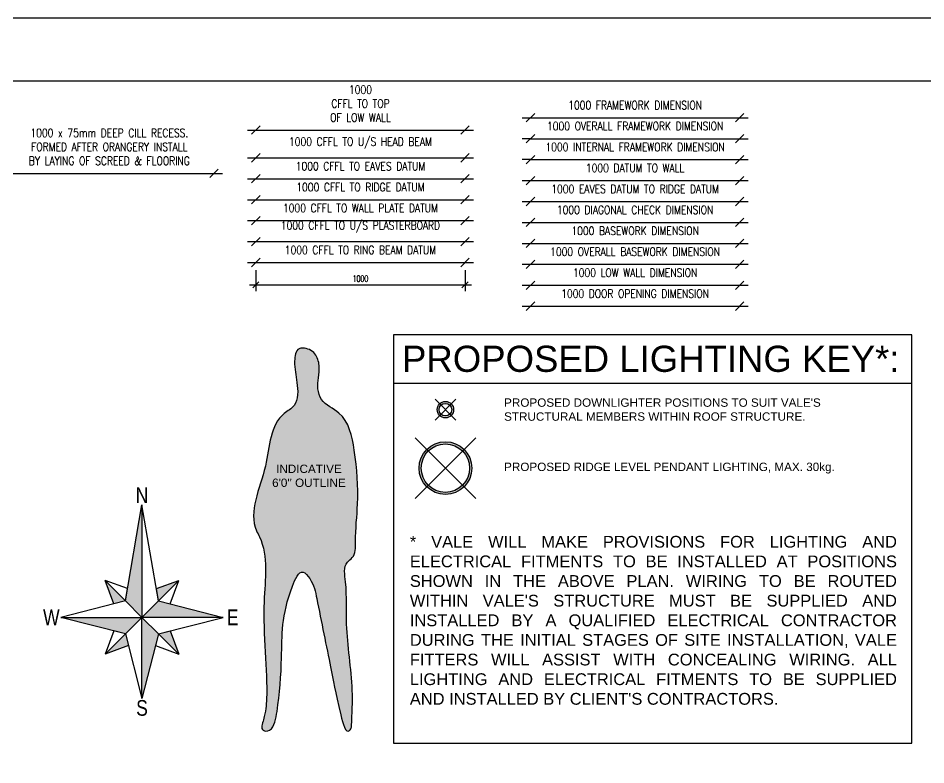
# Model space of a CAD drawing. Header units: millimetres. Extents: x 0 to 23312, y -3206 to 11448.
# Drawn here: x 4379 to 8716, y 7882 to 11448 of the extents above; entities that cross this region are included whole.
import ezdxf

# ---------------------------------------------------------------- set-up
doc = ezdxf.new("R2010")
doc.units = ezdxf.units.MM
doc.header["$LTSCALE"] = 10
doc.header["$PDMODE"] = 35
for name, color, linetype in [('02 - Notes & Text', 251, 'Continuous'), ('40 - Detail Outline', 142, 'Continuous'), ('41 - Detail', 7, 'Continuous'), ('42 - Detail Hatch', 251, 'Continuous'), ('44 - Detail Text', 7, 'Continuous'), ('50 - Glass', 254, 'Continuous')]:
    doc.layers.add(name, color=color, linetype=linetype)
doc.styles.add('1-15', font='romans.shx', dxfattribs={"width": 0.6, "height": 30})
doc.styles.add('1-20', font='romans.shx', dxfattribs={"width": 0.8, "height": 40})
doc.styles.add('Title1', font='ARIALN.TTF', dxfattribs={"height": 3})
doc.dimstyles.new('1-15', dxfattribs={"dimtxt": 30, "dimasz": 30, "dimexe": 30, "dimexo": 30, "dimgap": 15, "dimtad": 1, "dimdec": 0, "dimzin": 0, "dimdsep": 46, "dimtxsty": '1-15', "dimblk": 'OBLIQUE', "dimcen": 30, "dimdle": 30, "dimclrd": 251, "dimclre": 251, "dimclrt": 251, "dimadec": 0, "dimazin": 0, "dimtfac": 1, "dimtdec": 0, "dimtix": 1, "dimtmove": 1, "dimatfit": 3, "dimfxl": 1, "dimtolj": 1, "dimtzin": 0, "dimlwd": 25, "dimarcsym": 0})
doc.dimstyles.new('1-20', dxfattribs={"dimtxt": 40, "dimasz": 40, "dimexe": 40, "dimexo": 40, "dimgap": 40, "dimtad": 1, "dimdec": 0, "dimzin": 0, "dimdsep": 46, "dimtxsty": '1-20', "dimblk": 'OBLIQUE', "dimcen": 40, "dimdle": 40, "dimclrd": 251, "dimclre": 251, "dimclrt": 251, "dimadec": 0, "dimazin": 0, "dimtfac": 1, "dimtdec": 0, "dimtix": 1, "dimtmove": 1, "dimatfit": 3, "dimfxl": 1, "dimtolj": 1, "dimtzin": 0, "dimlwd": 25, "dimarcsym": 0})

# ---------------------------------------------------------------- blocks, each defined once
blk = doc.blocks.new('_Oblique')
at = {"color": 0, "linetype": 'ByBlock', "lineweight": -2}
blk.add_line((-0.5, -0.5), (0.5, 0.5), dxfattribs=at)
blk = doc.blocks.new('*D14')
at = {"layer": '40 - Detail Outline', "color": 251, "lineweight": 25, "ltscale": 2, "transparency": 16777216}
blk.add_line((6787, 10272.2), (7867, 10272.2), dxfattribs=at)
at = {"layer": 'Defpoints', "color": 0, "ltscale": 2, "transparency": 16777216}
for p in [(6827, 10272.2), (7827, 10272.2), (7827, 10272.2)]:
    blk.add_point(p, dxfattribs=at)
at = {"layer": '40 - Detail Outline', "color": 251, "lineweight": 25, "ltscale": 2, "transparency": 16777216, "xscale": 40, "yscale": 40, "zscale": 40, "rotation": 180}
blk.add_blockref('_Oblique', (6827, 10272.2), dxfattribs=at)
at = {"layer": '40 - Detail Outline', "color": 251, "lineweight": 25, "ltscale": 2, "transparency": 16777216, "xscale": 40, "yscale": 40, "zscale": 40}
blk.add_blockref('_Oblique', (7827, 10272.2), dxfattribs=at)
at = {"layer": '40 - Detail Outline', "color": 251, "ltscale": 2, "transparency": 16777216, "insert": (7327, 10332.2), "char_height": 40, "attachment_point": 5, "style": '1-20'}
blk.add_mtext('\\A1;1000 OVERALL BASEWORK DIMENSION', dxfattribs=at)
blk = doc.blocks.new('*D15')
at = {"layer": '40 - Detail Outline', "color": 251, "lineweight": 25, "ltscale": 2, "transparency": 16777216}
blk.add_line((6787, 10372.2), (7867, 10372.2), dxfattribs=at)
at = {"layer": 'Defpoints', "color": 0, "ltscale": 2, "transparency": 16777216}
for p in [(6827, 10372.2), (7827, 10372.2), (7827, 10372.2)]:
    blk.add_point(p, dxfattribs=at)
at = {"layer": '40 - Detail Outline', "color": 251, "lineweight": 25, "ltscale": 2, "transparency": 16777216, "xscale": 40, "yscale": 40, "zscale": 40, "rotation": 180}
blk.add_blockref('_Oblique', (6827, 10372.2), dxfattribs=at)
at = {"layer": '40 - Detail Outline', "color": 251, "lineweight": 25, "ltscale": 2, "transparency": 16777216, "xscale": 40, "yscale": 40, "zscale": 40}
blk.add_blockref('_Oblique', (7827, 10372.2), dxfattribs=at)
at = {"layer": '40 - Detail Outline', "color": 251, "ltscale": 2, "transparency": 16777216, "insert": (7327, 10432.2), "char_height": 40, "attachment_point": 5, "style": '1-20'}
blk.add_mtext('\\A1;1000 BASEWORK DIMENSION', dxfattribs=at)
blk = doc.blocks.new('*D16')
at = {"layer": '40 - Detail Outline', "color": 251, "lineweight": 25, "ltscale": 2, "transparency": 16777216}
blk.add_line((5474.5, 10480.8), (6554.5, 10480.8), dxfattribs=at)
at = {"layer": 'Defpoints', "color": 0, "ltscale": 2, "transparency": 16777216}
for p in [(5514.5, 10480.8), (6514.5, 10480.8), (6514.5, 10480.8)]:
    blk.add_point(p, dxfattribs=at)
at = {"layer": '40 - Detail Outline', "color": 251, "lineweight": 25, "ltscale": 2, "transparency": 16777216, "xscale": 40, "yscale": 40, "zscale": 40, "rotation": 180}
blk.add_blockref('_Oblique', (5514.5, 10480.8), dxfattribs=at)
at = {"layer": '40 - Detail Outline', "color": 251, "lineweight": 25, "ltscale": 2, "transparency": 16777216, "xscale": 40, "yscale": 40, "zscale": 40}
blk.add_blockref('_Oblique', (6514.5, 10480.8), dxfattribs=at)
at = {"layer": '40 - Detail Outline', "color": 251, "ltscale": 2, "transparency": 16777216, "insert": (6014.5, 10540.8), "char_height": 40, "attachment_point": 5, "style": '1-20'}
blk.add_mtext('\\A1;1000 CFFL TO WALL PLATE DATUM', dxfattribs=at)
blk = doc.blocks.new('*D17')
at = {"layer": '40 - Detail Outline', "color": 251, "lineweight": 25, "ltscale": 2, "transparency": 16777216}
blk.add_line((5474.5, 10580.8), (6554.5, 10580.8), dxfattribs=at)
at = {"layer": 'Defpoints', "color": 0, "ltscale": 2, "transparency": 16777216}
for p in [(5514.5, 10580.8), (6514.5, 10580.8), (6514.5, 10580.8)]:
    blk.add_point(p, dxfattribs=at)
at = {"layer": '40 - Detail Outline', "color": 251, "lineweight": 25, "ltscale": 2, "transparency": 16777216, "xscale": 40, "yscale": 40, "zscale": 40, "rotation": 180}
blk.add_blockref('_Oblique', (5514.5, 10580.8), dxfattribs=at)
at = {"layer": '40 - Detail Outline', "color": 251, "lineweight": 25, "ltscale": 2, "transparency": 16777216, "xscale": 40, "yscale": 40, "zscale": 40}
blk.add_blockref('_Oblique', (6514.5, 10580.8), dxfattribs=at)
at = {"layer": '40 - Detail Outline', "color": 251, "ltscale": 2, "transparency": 16777216, "insert": (6014.5, 10640.8), "char_height": 40, "attachment_point": 5, "style": '1-20'}
blk.add_mtext('\\A1;1000 CFFL TO RIDGE DATUM', dxfattribs=at)
blk = doc.blocks.new('*D18')
at = {"layer": '40 - Detail Outline', "color": 251, "lineweight": 25, "ltscale": 2, "transparency": 16777216}
blk.add_line((5474.5, 10680.8), (6554.5, 10680.8), dxfattribs=at)
at = {"layer": 'Defpoints', "color": 0, "ltscale": 2, "transparency": 16777216}
for p in [(5514.5, 10680.8), (6514.5, 10680.8), (6514.5, 10680.8)]:
    blk.add_point(p, dxfattribs=at)
at = {"layer": '40 - Detail Outline', "color": 251, "lineweight": 25, "ltscale": 2, "transparency": 16777216, "xscale": 40, "yscale": 40, "zscale": 40, "rotation": 180}
blk.add_blockref('_Oblique', (5514.5, 10680.8), dxfattribs=at)
at = {"layer": '40 - Detail Outline', "color": 251, "lineweight": 25, "ltscale": 2, "transparency": 16777216, "xscale": 40, "yscale": 40, "zscale": 40}
blk.add_blockref('_Oblique', (6514.5, 10680.8), dxfattribs=at)
at = {"layer": '40 - Detail Outline', "color": 251, "ltscale": 2, "transparency": 16777216, "insert": (6014.5, 10740.8), "char_height": 40, "attachment_point": 5, "style": '1-20'}
blk.add_mtext('\\A1;1000 CFFL TO EAVES DATUM', dxfattribs=at)
blk = doc.blocks.new('*D19')
at = {"layer": '40 - Detail Outline', "color": 251, "lineweight": 25, "ltscale": 2, "transparency": 16777216}
blk.add_line((5474.5, 10780.8), (6554.5, 10780.8), dxfattribs=at)
at = {"layer": 'Defpoints', "color": 0, "ltscale": 2, "transparency": 16777216}
for p in [(5514.5, 10780.8), (6514.5, 10780.8), (6514.5, 10780.8)]:
    blk.add_point(p, dxfattribs=at)
at = {"layer": '40 - Detail Outline', "color": 251, "lineweight": 25, "ltscale": 2, "transparency": 16777216, "xscale": 40, "yscale": 40, "zscale": 40, "rotation": 180}
blk.add_blockref('_Oblique', (5514.5, 10780.8), dxfattribs=at)
at = {"layer": '40 - Detail Outline', "color": 251, "lineweight": 25, "ltscale": 2, "transparency": 16777216, "xscale": 40, "yscale": 40, "zscale": 40}
blk.add_blockref('_Oblique', (6514.5, 10780.8), dxfattribs=at)
at = {"layer": '40 - Detail Outline', "color": 251, "ltscale": 2, "transparency": 16777216, "insert": (6014.5, 10851.3), "char_height": 40, "attachment_point": 5, "style": '1-20'}
blk.add_mtext('\\A1;1000 CFFL TO U/S HEAD BEAM', dxfattribs=at)
blk = doc.blocks.new('*D20')
at = {"layer": '40 - Detail Outline', "color": 251, "lineweight": 25, "ltscale": 2, "transparency": 16777216}
blk.add_line((5474.5, 10913.2), (6554.5, 10913.2), dxfattribs=at)
at = {"layer": 'Defpoints', "color": 0, "ltscale": 2, "transparency": 16777216}
for p in [(5514.5, 10913.2), (6514.5, 10913.2), (6514.5, 10913.2)]:
    blk.add_point(p, dxfattribs=at)
at = {"layer": '40 - Detail Outline', "color": 251, "lineweight": 25, "ltscale": 2, "transparency": 16777216, "xscale": 40, "yscale": 40, "zscale": 40, "rotation": 180}
blk.add_blockref('_Oblique', (5514.5, 10913.2), dxfattribs=at)
at = {"layer": '40 - Detail Outline', "color": 251, "lineweight": 25, "ltscale": 2, "transparency": 16777216, "xscale": 40, "yscale": 40, "zscale": 40}
blk.add_blockref('_Oblique', (6514.5, 10913.2), dxfattribs=at)
at = {"layer": '40 - Detail Outline', "color": 251, "ltscale": 2, "transparency": 16777216, "insert": (6014.5, 11039.9), "char_height": 40, "attachment_point": 5, "style": '1-20'}
blk.add_mtext('\\A1;1000 \\PCFFL TO TOP\\POF LOW WALL', dxfattribs=at)
blk = doc.blocks.new('*D21')
at = {"layer": '40 - Detail Outline', "color": 251, "lineweight": 25, "ltscale": 2, "transparency": 16777216}
blk.add_line((6787, 10672.2), (7867, 10672.2), dxfattribs=at)
at = {"layer": 'Defpoints', "color": 0, "ltscale": 2, "transparency": 16777216}
for p in [(6827, 10672.2), (7827, 10672.2), (7827, 10672.2)]:
    blk.add_point(p, dxfattribs=at)
at = {"layer": '40 - Detail Outline', "color": 251, "lineweight": 25, "ltscale": 2, "transparency": 16777216, "xscale": 40, "yscale": 40, "zscale": 40, "rotation": 180}
blk.add_blockref('_Oblique', (6827, 10672.2), dxfattribs=at)
at = {"layer": '40 - Detail Outline', "color": 251, "lineweight": 25, "ltscale": 2, "transparency": 16777216, "xscale": 40, "yscale": 40, "zscale": 40}
blk.add_blockref('_Oblique', (7827, 10672.2), dxfattribs=at)
at = {"layer": '40 - Detail Outline', "color": 251, "ltscale": 2, "transparency": 16777216, "insert": (7327, 10732.2), "char_height": 40, "attachment_point": 5, "style": '1-20'}
blk.add_mtext('\\A1;1000 DATUM TO WALL', dxfattribs=at)
blk = doc.blocks.new('*D22')
at = {"layer": '40 - Detail Outline', "color": 251, "lineweight": 25, "ltscale": 2, "transparency": 16777216}
for p, q in [((6827, 10772.2), (6787, 10772.2)), ((6827, 10772.2), (7827, 10772.2)), ((7827, 10772.2), (7867, 10772.2))]:
    blk.add_line(p, q, dxfattribs=at)
at = {"layer": 'Defpoints', "color": 0, "ltscale": 2, "transparency": 16777216}
for p in [(6827, 10772.2), (7827, 10772.2), (7827, 10772.2)]:
    blk.add_point(p, dxfattribs=at)
at = {"layer": '40 - Detail Outline', "color": 251, "lineweight": 25, "ltscale": 2, "transparency": 16777216, "xscale": 40, "yscale": 40, "zscale": 40}
blk.add_blockref('_Oblique', (6827, 10772.2), dxfattribs=at)
at = {"layer": '40 - Detail Outline', "color": 251, "lineweight": 25, "ltscale": 2, "transparency": 16777216, "xscale": 40, "yscale": 40, "zscale": 40, "rotation": 180}
blk.add_blockref('_Oblique', (7827, 10772.2), dxfattribs=at)
at = {"layer": '40 - Detail Outline', "color": 251, "ltscale": 2, "transparency": 16777216, "insert": (7327, 10832.2), "char_height": 40, "attachment_point": 5, "style": '1-20'}
blk.add_mtext('\\A1;1000 INTERNAL FRAMEWORK DIMENSION', dxfattribs=at)
blk = doc.blocks.new('*D23')
at = {"layer": '40 - Detail Outline', "color": 251, "lineweight": 25, "ltscale": 2, "transparency": 16777216}
for p, q in [((6827, 10872.2), (6787, 10872.2)), ((6827, 10872.2), (7827, 10872.2)), ((7827, 10872.2), (7867, 10872.2))]:
    blk.add_line(p, q, dxfattribs=at)
at = {"layer": 'Defpoints', "color": 0, "ltscale": 2, "transparency": 16777216}
for p in [(6827, 10872.2), (7827, 10872.2), (7827, 10872.2)]:
    blk.add_point(p, dxfattribs=at)
at = {"layer": '40 - Detail Outline', "color": 251, "lineweight": 25, "ltscale": 2, "transparency": 16777216, "xscale": 40, "yscale": 40, "zscale": 40}
blk.add_blockref('_Oblique', (6827, 10872.2), dxfattribs=at)
at = {"layer": '40 - Detail Outline', "color": 251, "lineweight": 25, "ltscale": 2, "transparency": 16777216, "xscale": 40, "yscale": 40, "zscale": 40, "rotation": 180}
blk.add_blockref('_Oblique', (7827, 10872.2), dxfattribs=at)
at = {"layer": '40 - Detail Outline', "color": 251, "ltscale": 2, "transparency": 16777216, "insert": (7327, 10932.2), "char_height": 40, "attachment_point": 5, "style": '1-20'}
blk.add_mtext('\\A1;1000 OVERALL FRAMEWORK DIMENSION', dxfattribs=at)
blk = doc.blocks.new('*D24')
at = {"layer": '40 - Detail Outline', "color": 251, "lineweight": 25, "ltscale": 2, "transparency": 16777216}
blk.add_line((6787, 10972.2), (7867, 10972.2), dxfattribs=at)
at = {"layer": 'Defpoints', "color": 0, "ltscale": 2, "transparency": 16777216}
for p in [(6827, 10972.2), (7827, 10972.2), (7827, 10972.2)]:
    blk.add_point(p, dxfattribs=at)
at = {"layer": '40 - Detail Outline', "color": 251, "lineweight": 25, "ltscale": 2, "transparency": 16777216, "xscale": 40, "yscale": 40, "zscale": 40, "rotation": 180}
blk.add_blockref('_Oblique', (6827, 10972.2), dxfattribs=at)
at = {"layer": '40 - Detail Outline', "color": 251, "lineweight": 25, "ltscale": 2, "transparency": 16777216, "xscale": 40, "yscale": 40, "zscale": 40}
blk.add_blockref('_Oblique', (7827, 10972.2), dxfattribs=at)
at = {"layer": '40 - Detail Outline', "color": 251, "ltscale": 2, "transparency": 16777216, "insert": (7327, 11032.2), "char_height": 40, "attachment_point": 5, "style": '1-20'}
blk.add_mtext('\\A1;1000 FRAMEWORK DIMENSION', dxfattribs=at)
blk = doc.blocks.new('*D25')
at = {"layer": '40 - Detail Outline', "color": 251, "lineweight": 25, "ltscale": 2, "transparency": 16777216}
blk.add_line((6787, 10472.2), (7867, 10472.2), dxfattribs=at)
at = {"layer": 'Defpoints', "color": 0, "ltscale": 2, "transparency": 16777216}
for p in [(6827, 10472.2), (7827, 10472.2), (7827, 10472.2)]:
    blk.add_point(p, dxfattribs=at)
at = {"layer": '40 - Detail Outline', "color": 251, "lineweight": 25, "ltscale": 2, "transparency": 16777216, "xscale": 40, "yscale": 40, "zscale": 40, "rotation": 180}
blk.add_blockref('_Oblique', (6827, 10472.2), dxfattribs=at)
at = {"layer": '40 - Detail Outline', "color": 251, "lineweight": 25, "ltscale": 2, "transparency": 16777216, "xscale": 40, "yscale": 40, "zscale": 40}
blk.add_blockref('_Oblique', (7827, 10472.2), dxfattribs=at)
at = {"layer": '40 - Detail Outline', "color": 251, "ltscale": 2, "transparency": 16777216, "insert": (7327, 10532.2), "char_height": 40, "attachment_point": 5, "style": '1-20'}
blk.add_mtext('\\A1;1000 DIAGONAL CHECK DIMENSION', dxfattribs=at)
blk = doc.blocks.new('*D26')
at = {"layer": '40 - Detail Outline', "color": 251, "lineweight": 25, "ltscale": 2, "transparency": 16777216}
blk.add_line((6787, 10572.2), (7867, 10572.2), dxfattribs=at)
at = {"layer": 'Defpoints', "color": 0, "ltscale": 2, "transparency": 16777216}
for p in [(6827, 10572.2), (7827, 10572.2), (7827, 10572.2)]:
    blk.add_point(p, dxfattribs=at)
at = {"layer": '40 - Detail Outline', "color": 251, "lineweight": 25, "ltscale": 2, "transparency": 16777216, "xscale": 40, "yscale": 40, "zscale": 40, "rotation": 180}
blk.add_blockref('_Oblique', (6827, 10572.2), dxfattribs=at)
at = {"layer": '40 - Detail Outline', "color": 251, "lineweight": 25, "ltscale": 2, "transparency": 16777216, "xscale": 40, "yscale": 40, "zscale": 40}
blk.add_blockref('_Oblique', (7827, 10572.2), dxfattribs=at)
at = {"layer": '40 - Detail Outline', "color": 251, "ltscale": 2, "transparency": 16777216, "insert": (7327, 10632.2), "char_height": 40, "attachment_point": 5, "style": '1-20'}
blk.add_mtext('\\A1;1000 EAVES DATUM TO RIDGE DATUM', dxfattribs=at)
blk = doc.blocks.new('*D27')
at = {"layer": '40 - Detail Outline', "color": 251, "lineweight": 25, "ltscale": 2, "transparency": 16777216}
blk.add_line((6787, 10172.2), (7867, 10172.2), dxfattribs=at)
at = {"layer": 'Defpoints', "color": 0, "ltscale": 2, "transparency": 16777216}
for p in [(6827, 10172.2), (7827, 10172.2), (7827, 10172.2)]:
    blk.add_point(p, dxfattribs=at)
at = {"layer": '40 - Detail Outline', "color": 251, "lineweight": 25, "ltscale": 2, "transparency": 16777216, "xscale": 40, "yscale": 40, "zscale": 40, "rotation": 180}
blk.add_blockref('_Oblique', (6827, 10172.2), dxfattribs=at)
at = {"layer": '40 - Detail Outline', "color": 251, "lineweight": 25, "ltscale": 2, "transparency": 16777216, "xscale": 40, "yscale": 40, "zscale": 40}
blk.add_blockref('_Oblique', (7827, 10172.2), dxfattribs=at)
at = {"layer": '40 - Detail Outline', "color": 251, "ltscale": 2, "transparency": 16777216, "insert": (7327, 10232.2), "char_height": 40, "attachment_point": 5, "style": '1-20'}
blk.add_mtext('\\A1;1000 LOW WALL DIMENSION', dxfattribs=at)
blk = doc.blocks.new('*D28')
at = {"layer": '40 - Detail Outline', "color": 251, "lineweight": 25, "ltscale": 2, "transparency": 16777216}
blk.add_line((6787, 10072.2), (7867, 10072.2), dxfattribs=at)
at = {"layer": 'Defpoints', "color": 0, "ltscale": 2, "transparency": 16777216}
for p in [(6827, 10072.2), (7827, 10072.2), (7827, 10072.2)]:
    blk.add_point(p, dxfattribs=at)
at = {"layer": '40 - Detail Outline', "color": 251, "lineweight": 25, "ltscale": 2, "transparency": 16777216, "xscale": 40, "yscale": 40, "zscale": 40, "rotation": 180}
blk.add_blockref('_Oblique', (6827, 10072.2), dxfattribs=at)
at = {"layer": '40 - Detail Outline', "color": 251, "lineweight": 25, "ltscale": 2, "transparency": 16777216, "xscale": 40, "yscale": 40, "zscale": 40}
blk.add_blockref('_Oblique', (7827, 10072.2), dxfattribs=at)
at = {"layer": '40 - Detail Outline', "color": 251, "ltscale": 2, "transparency": 16777216, "insert": (7327, 10132.2), "char_height": 40, "attachment_point": 5, "style": '1-20'}
blk.add_mtext('\\A1;1000 DOOR OPENING DIMENSION', dxfattribs=at)
blk = doc.blocks.new('*D38')
at = {"layer": '40 - Detail Outline', "color": 251, "lineweight": -2, "ltscale": 10, "transparency": 16777216}
for p, q in [((5514.5, 10244.1), (5514.5, 10144.1)), ((6514.5, 10244.1), (6514.5, 10144.1))]:
    blk.add_line(p, q, dxfattribs=at)
at = {"layer": '40 - Detail Outline', "color": 251, "lineweight": 25, "ltscale": 10, "transparency": 16777216}
blk.add_line((5484.5, 10174.1), (6544.5, 10174.1), dxfattribs=at)
at = {"layer": 'Defpoints', "color": 0, "ltscale": 10, "transparency": 16777216}
for p in [(5514.5, 10274.1), (6514.5, 10274.1), (6514.5, 10174.1)]:
    blk.add_point(p, dxfattribs=at)
at = {"layer": '40 - Detail Outline', "color": 251, "lineweight": 25, "ltscale": 10, "transparency": 16777216, "xscale": 30, "yscale": 30, "zscale": 30, "rotation": 180}
blk.add_blockref('_Oblique', (5514.5, 10174.1), dxfattribs=at)
at = {"layer": '40 - Detail Outline', "color": 251, "lineweight": 25, "ltscale": 10, "transparency": 16777216, "xscale": 30, "yscale": 30, "zscale": 30}
blk.add_blockref('_Oblique', (6514.5, 10174.1), dxfattribs=at)
at = {"layer": '40 - Detail Outline', "color": 251, "ltscale": 10, "transparency": 16777216, "insert": (6014.5, 10204.1), "char_height": 30, "attachment_point": 5, "style": '1-15'}
blk.add_mtext('\\A1;1000', dxfattribs=at)
blk = doc.blocks.new('*D220')
at = {"layer": '44 - Detail Text', "color": 251, "lineweight": 25, "ltscale": 10, "transparency": 16777216}
blk.add_line((4274.5, 10706.5), (5354.5, 10706.5), dxfattribs=at)
at = {"layer": 'Defpoints', "color": 0, "ltscale": 10, "transparency": 16777216}
for p in [(4314.5, 10706.5), (5314.5, 10706.5), (5314.5, 10706.5)]:
    blk.add_point(p, dxfattribs=at)
at = {"layer": '44 - Detail Text', "color": 251, "lineweight": 25, "ltscale": 10, "transparency": 16777216, "xscale": 40, "yscale": 40, "zscale": 40, "rotation": 180}
blk.add_blockref('_Oblique', (4314.5, 10706.5), dxfattribs=at)
at = {"layer": '44 - Detail Text', "color": 251, "lineweight": 25, "ltscale": 10, "transparency": 16777216, "xscale": 40, "yscale": 40, "zscale": 40}
blk.add_blockref('_Oblique', (5314.5, 10706.5), dxfattribs=at)
at = {"layer": '44 - Detail Text', "color": 251, "ltscale": 10, "transparency": 16777216, "insert": (4814.5, 10833.1), "char_height": 40, "attachment_point": 5, "style": '1-20'}
blk.add_mtext('\\A1;1000 x 75mm DEEP CILL RECESS.\\PFORMED AFTER ORANGERY INSTALL\\PBY LAYING OF SCREED & FLOORING', dxfattribs=at)
blk = doc.blocks.new('*D221')
at = {"layer": '40 - Detail Outline', "color": 251, "lineweight": 25, "ltscale": 2, "transparency": 16777216}
blk.add_line((5474.5, 10380.8), (6554.5, 10380.8), dxfattribs=at)
at = {"layer": 'Defpoints', "color": 0, "ltscale": 2, "transparency": 16777216}
for p in [(5514.5, 10380.8), (6514.5, 10380.8), (6514.5, 10380.8)]:
    blk.add_point(p, dxfattribs=at)
at = {"layer": '40 - Detail Outline', "color": 251, "lineweight": 25, "ltscale": 2, "transparency": 16777216, "xscale": 40, "yscale": 40, "zscale": 40, "rotation": 180}
blk.add_blockref('_Oblique', (5514.5, 10380.8), dxfattribs=at)
at = {"layer": '40 - Detail Outline', "color": 251, "lineweight": 25, "ltscale": 2, "transparency": 16777216, "xscale": 40, "yscale": 40, "zscale": 40}
blk.add_blockref('_Oblique', (6514.5, 10380.8), dxfattribs=at)
at = {"layer": '40 - Detail Outline', "color": 251, "ltscale": 2, "transparency": 16777216, "insert": (6014.5, 10451.3), "char_height": 40, "attachment_point": 5, "style": '1-20'}
blk.add_mtext('\\A1;1000 CFFL TO U/S PLASTERBOARD', dxfattribs=at)
blk = doc.blocks.new('*D222')
at = {"layer": '40 - Detail Outline', "color": 251, "lineweight": 25, "ltscale": 2, "transparency": 16777216}
blk.add_line((5474.5, 10280.8), (6554.5, 10280.8), dxfattribs=at)
at = {"layer": 'Defpoints', "color": 0, "ltscale": 2, "transparency": 16777216}
for p in [(5514.5, 10280.8), (6514.5, 10280.8), (6514.5, 10280.8)]:
    blk.add_point(p, dxfattribs=at)
at = {"layer": '40 - Detail Outline', "color": 251, "lineweight": 25, "ltscale": 2, "transparency": 16777216, "xscale": 40, "yscale": 40, "zscale": 40, "rotation": 180}
blk.add_blockref('_Oblique', (5514.5, 10280.8), dxfattribs=at)
at = {"layer": '40 - Detail Outline', "color": 251, "lineweight": 25, "ltscale": 2, "transparency": 16777216, "xscale": 40, "yscale": 40, "zscale": 40}
blk.add_blockref('_Oblique', (6514.5, 10280.8), dxfattribs=at)
at = {"layer": '40 - Detail Outline', "color": 251, "ltscale": 2, "transparency": 16777216, "insert": (6014.5, 10340.8), "char_height": 40, "attachment_point": 5, "style": '1-20'}
blk.add_mtext('\\A1;1000 CFFL TO RING BEAM DATUM', dxfattribs=at)

msp = doc.modelspace()

# ---------------------------------------------------------------- hatches: boundary and pattern name
at = {"linetype": 'Continuous', "lineweight": 0}
h = msp.add_hatch(color=159, dxfattribs=at)
edge = h.paths.add_edge_path()
edge.add_spline(control_points=[(5738.999, 9872.316), (5749.903, 9870.74), (5771.954, 9867.553), (5805.463, 9839.598), (5821.552, 9788.452), (5814.445, 9732.029), (5807.402, 9677.385), (5829.82, 9605.497), (5951.924, 9558.638), (5994.741, 9357.688), (6008.163, 9150.645), (5987.862, 8986.84), (5992.344, 8878.309), (5930.441, 8839.035), (5953.247, 8711.314), (5939.111, 8519.543), (5981.733, 8285.947), (5974.562, 8120.755), (5970.817, 8055.189), (5944.489, 8022.332), (5897.174, 8215.883), (5871.164, 8354.357), (5819.269, 8606.427), (5790.708, 8753.099), (5728.096, 8826.255), (5634.35, 8614.831), (5643.456, 8434.265), (5627.885, 8201.35), (5607.284, 8088.197), (5590.435, 8043.156), (5532.959, 8040.957), (5560.922, 8122.315), (5575.737, 8302.04), (5532.569, 8608.015), (5577.445, 8887.663), (5471.912, 9082.583), (5582.879, 9286.335), (5581.224, 9526.478), (5720.421, 9601.781), (5713.317, 9711.602), (5695.268, 9788.604), (5704.419, 9868.731), (5732.649, 9871.657), (5738.999, 9872.316)], knot_values=[0, 0, 0, 0, 31.46124448, 63.62606879, 120.61194993, 178.05628138, 227.89184616, 280.17932134, 382.36132184, 568.02291879, 816.87657236, 992.26461494, 1066.32298579, 1096.42560936, 1188.20212512, 1384.28051131, 1690.2169597, 1852.95315097, 1868.22259055, 1878.53230662, 1961.91405697, 2187.6918526, 2509.64798587, 2608.11903567, 2650.78627492, 2732.30260973, 3067.0276962, 3315.50249822, 3365.63143353, 3410.63098755, 3439.88889277, 3489.03448479, 3586.41077512, 4035.42953792, 4335.60754824, 4365.8482802, 4668.20698434, 4926.16734385, 4984.58515045, 5091.76619599, 5190.71667298, 5251.32982332, 5268.92093919, 5268.92093919, 5268.92093919, 5268.92093919], degree=3, periodic=0)
at = {"layer": '42 - Detail Hatch'}
h = msp.add_hatch(color=159, dxfattribs=at)
h.paths.add_polyline_path([(6450.497, 9578.143, -0.19891237), (6441.71, 9556.93), (6448.339, 9550.301, 0.19891237), (6459.872, 9578.143, 0.19891237), (6448.339, 9605.986), (6441.71, 9599.356, -0.19891237)])
h.paths.add_polyline_path([(6441.71, 9599.356), (6448.339, 9605.986, 0.41421356), (6392.655, 9605.986), (6399.284, 9599.356, -0.41421356)])
h.paths.add_polyline_path([(6399.284, 9599.356), (6392.655, 9605.986, 0.19891237), (6381.122, 9578.143, 0.19891237), (6392.655, 9550.301), (6399.284, 9556.93, -0.19891237), (6390.497, 9578.143, -0.19891237)])
h.paths.add_polyline_path([(6399.284, 9556.93), (6392.655, 9550.301, 0.41421356), (6448.339, 9550.301), (6441.71, 9556.93, -0.41421356)])
h = msp.add_hatch(color=159, dxfattribs=at)
edge = h.paths.add_edge_path(flags=17)
edge.add_arc((6420.497, 9298.843), 115.773, 0, 360)
edge = h.paths.add_edge_path()
edge.add_arc((6420.497, 9298.843), 125.773, 0, 360)
at = {"layer": '50 - Glass'}
h = msp.add_hatch(color=256, dxfattribs=at)
h.paths.add_polyline_path([(4835.939, 8650.897), (4794.883, 8761.775), (4891.55, 8665.108)])
h.paths.add_polyline_path([(4970.539, 9124.217), (4970.539, 8586.118), (4891.55, 8665.108)])
h.paths.add_polyline_path([(5040.495, 8723.33), (5146.195, 8761.775), (5049.528, 8665.108)])
h.paths.add_polyline_path([(5358.637, 8586.118), (4970.539, 8586.118), (5049.528, 8665.108)])
h.paths.add_polyline_path([(5105.139, 8521.34), (5146.195, 8410.462), (5049.528, 8507.129)])
h.paths.add_polyline_path([(4970.539, 8198.02), (4970.539, 8586.118), (5049.528, 8507.129)])
h.paths.add_polyline_path([(4905.761, 8451.519), (4794.883, 8410.462), (4891.55, 8507.129)])
h.paths.add_polyline_path([(4582.441, 8586.118), (4970.539, 8586.118), (4891.55, 8507.129)])

# ---------------------------------------------------------------- linework, layer by layer
at = {"color": 3}
for points in [[(8648.507, 9935.231), (6173.116, 9935.231), (6173.116, 7985.46), (8648.507, 7985.46)], [(4835.939, 8650.897), (4794.883, 8761.775), (4891.55, 8665.108)], [(4900.583, 8723.33), (4794.883, 8761.775), (4891.55, 8665.108)], [(5040.495, 8723.33), (5146.195, 8761.775), (5049.528, 8665.108)], [(5105.139, 8650.897), (5146.195, 8761.775), (5049.528, 8665.108)], [(4835.939, 8521.34), (4794.883, 8410.462), (4891.55, 8507.129)], [(4905.761, 8451.519), (4794.883, 8410.462), (4891.55, 8507.129)], [(5035.318, 8451.519), (5146.195, 8410.462), (5049.528, 8507.129)], [(5105.139, 8521.34), (5146.195, 8410.462), (5049.528, 8507.129)]]:
    msp.add_lwpolyline(points, close=True, dxfattribs=at)
for points in [[(4970.539, 9124.217), (4970.539, 8586.118), (4891.55, 8665.108), (4970.539, 9124.217)], [(4970.539, 9124.217), (4970.539, 8586.118), (5049.528, 8665.108), (4970.539, 9124.217)], [(4582.441, 8586.118), (4970.539, 8586.118), (4891.55, 8665.108), (4582.441, 8586.118)], [(5358.637, 8586.118), (4970.539, 8586.118), (5049.528, 8665.108), (5358.637, 8586.118)], [(4582.441, 8586.118), (4970.539, 8586.118), (4891.55, 8507.129), (4582.441, 8586.118)], [(4970.539, 8198.02), (4970.539, 8586.118), (4891.55, 8507.129), (4970.539, 8198.02)], [(5358.637, 8586.118), (4970.539, 8586.118), (5049.528, 8507.129), (5358.637, 8586.118)], [(4970.539, 8198.02), (4970.539, 8586.118), (5049.528, 8507.129), (4970.539, 8198.02)]]:
    msp.add_lwpolyline(points, dxfattribs=at)
at = {"color": 9}
msp.add_open_spline([(5738.999, 9872.316), (5749.903, 9870.74), (5771.954, 9867.553), (5805.463, 9839.598), (5821.552, 9788.452), (5814.445, 9732.029), (5807.402, 9677.385), (5829.82, 9605.497), (5951.924, 9558.638), (5994.741, 9357.688), (6008.163, 9150.645), (5987.862, 8986.84), (5992.344, 8878.309), (5930.441, 8839.035), (5953.247, 8711.314), (5939.111, 8519.543), (5981.733, 8285.947), (5974.562, 8120.755), (5970.817, 8055.189), (5944.489, 8022.332), (5897.174, 8215.883), (5871.164, 8354.357), (5819.269, 8606.427), (5790.708, 8753.099), (5728.096, 8826.255), (5634.35, 8614.831), (5643.456, 8434.265), (5627.885, 8201.35), (5607.284, 8088.197), (5590.435, 8043.156), (5532.959, 8040.957), (5560.922, 8122.315), (5575.737, 8302.04), (5532.569, 8608.015), (5577.445, 8887.663), (5471.912, 9082.583), (5582.879, 9286.335), (5581.224, 9526.478), (5720.421, 9601.781), (5713.317, 9711.602), (5695.268, 9788.604), (5704.419, 9868.731), (5732.649, 9871.657), (5738.999, 9872.316)], degree=3, knots=[0, 0, 0, 0, 31.46124448, 63.62606879, 120.61194993, 178.05628138, 227.89184616, 280.17932134, 382.36132184, 568.02291879, 816.87657236, 992.26461494, 1066.32298579, 1096.42560936, 1188.20212512, 1384.28051131, 1690.2169597, 1852.95315097, 1868.22259055, 1878.53230662, 1961.91405697, 2187.6918526, 2509.64798587, 2608.11903567, 2650.78627492, 2732.30260973, 3067.0276962, 3315.50249822, 3365.63143353, 3410.63098755, 3439.88889277, 3489.03448479, 3586.41077512, 4035.42953792, 4335.60754824, 4365.8482802, 4668.20698434, 4926.16734385, 4984.58515045, 5091.76619599, 5190.71667298, 5251.32982332, 5268.92093919, 5268.92093919, 5268.92093919, 5268.92093919], dxfattribs=at)
at = {"layer": '40 - Detail Outline', "color": 3}
msp.add_lwpolyline([(13142.58, 11447.776), (0, 11447.776), (0, 11147.776), (13142.58, 11147.776)], close=True, dxfattribs=at)
at = {"layer": '40 - Detail Outline', "color": 3, "ltscale": 10}
msp.add_lwpolyline([(0, 11147.776), (13142.58, 11147.776), (13142.58, -3206.341), (0, -3206.341)], close=True, dxfattribs=at)
msp.add_lwpolyline([(6173.116, 9704.568), (8648.507, 9704.568)], dxfattribs=at)
at = {"layer": '41 - Detail', "color": 3}
for p, q in [((6370.778, 9528.425), (6470.215, 9627.862)), ((6370.778, 9627.862), (6470.215, 9528.425)), ((6565.704, 9153.636), (6275.29, 9444.05)), ((6275.29, 9153.636), (6565.704, 9444.05))]:
    msp.add_line(p, q, dxfattribs=at)
for centre, radius in [((6420.497, 9578.143), 39.375), ((6420.497, 9298.843), 125.773)]:
    msp.add_circle(centre, radius, dxfattribs=at)
at = {"layer": '41 - Detail', "color": 252}
for centre, radius in [((6420.497, 9578.143), 30), ((6420.497, 9298.843), 115.773)]:
    msp.add_circle(centre, radius, dxfattribs=at)

# ---------------------------------------------------------------- texts
at = {"layer": '02 - Notes & Text', "color": 3, "char_height": 40, "style": '1-20'}
for s, insert, attachment_point in [("\\A1;{\\fArial|b0|i0|c0|p34;\\W1;PROPOSED DOWNLIGHTER POSITIONS TO SUIT VALE'S\\PSTRUCTURAL MEMBERS WITHIN ROOF STRUCTURE. }", (6700.867, 9578.143), 4), ('\\A1;{\\fArial|b0|i0|c0|p34;\\W1;PROPOSED RIDGE LEVEL PENDANT LIGHTING, MAX. 30kg.}', (6700.867, 9298.843), 4), ("{\\fArial|b0|i0|c0|p34;\\W1;INDICATIVE\\P6'0'' OUTLINE}", (5768.303, 9261.892), 5)]:
    msp.add_mtext(s, dxfattribs=dict(at, insert=insert, attachment_point=attachment_point))
at = {"layer": '40 - Detail Outline', "color": 7}
for s, insert, char_height, width, attachment_point, style in [('{\\fArial|b0|i0|c0|p34;\\C3;PROPOSED LIGHTING KEY*:}', (6213.224, 9756.692), 125, 2414.07732, 7, 'Title1'), ("\\pxqj;{\\fArial|b0|i0|c0|p34;\\W1;\\C3;* VALE WILL MAKE PROVISIONS FOR LIGHTING AND ELECTRICAL FITMENTS TO BE INSTALLED AT POSITIONS SHOWN IN THE ABOVE PLAN. WIRING TO BE ROUTED WITHIN VALE'S STRUCTURE MUST BE SUPPLIED AND INSTALLED BY A QUALIFIED ELECTRICAL CONTRACTOR DURING THE INITIAL STAGES OF SITE INSTALLATION, VALE FITTERS WILL ASSIST WITH CONCEALING WIRING. ALL LIGHTING AND ELECTRICAL FITMENTS TO BE SUPPLIED AND INSTALLED BY CLIENT'S CONTRACTORS.}", (7410.811, 8571.594), 56.25, 2320.63547, 5, '1-20')]:
    msp.add_mtext(s, dxfattribs=dict(at, insert=insert, char_height=char_height, width=width, attachment_point=attachment_point, style=style))
at = {"layer": '41 - Detail', "color": 3, "char_height": 75, "attachment_point": 5, "style": '1-20'}
for s, insert in [('\\A1;{\\fArial|b0|i0|c0|p34;N}', (4970.539, 9169.217)), ('\\A1;{\\fArial|b0|i0|c0|p34;W}', (4537.441, 8586.118)), ('\\A1;{\\fArial|b0|i0|c0|p34;E}', (5403.637, 8586.118)), ('\\A1;{\\fArial|b0|i0|c0|p34;S}', (4970.539, 8153.02))]:
    msp.add_mtext(s, dxfattribs=dict(at, insert=insert))

# ---------------------------------------------------------------- dimensions: what is measured, and where the dimension line sits
at = {"layer": '40 - Detail Outline', "color": 252, "ltscale": 2}
for base, p1, p2, override, picture, middle in [((6514.529, 10913.188), (5514.529, 10913.188), (6514.529, 10913.188), {"dimpost": ' \\PCFFL TO TOP\\POF LOW WALL'}, '*D20', (6014.529, 11039.855)), ((7826.991, 10972.189), (6826.991, 10972.189), (7826.991, 10972.189), {"dimpost": ' FRAMEWORK DIMENSION'}, '*D24', (7326.991, 11032.189)), ((6514.529, 10780.849), (5514.529, 10780.849), (6514.529, 10780.849), {"dimpost": ' CFFL TO U/S HEAD BEAM'}, '*D19', (6014.529, 10851.325)), ((7826.991, 10872.189), (6826.991, 10872.189), (7826.991, 10872.189), {"dimpost": ' OVERALL FRAMEWORK DIMENSION'}, '*D23', (7326.991, 10932.189)), ((7826.991, 10772.189), (6826.991, 10772.189), (7826.991, 10772.189), {"dimpost": ' INTERNAL FRAMEWORK DIMENSION'}, '*D22', (7326.991, 10832.189)), ((6514.529, 10680.849), (5514.529, 10680.849), (6514.529, 10680.849), {"dimpost": ' CFFL TO EAVES DATUM'}, '*D18', (6014.529, 10740.849)), ((7826.991, 10672.189), (6826.991, 10672.189), (7826.991, 10672.189), {"dimpost": ' DATUM TO WALL'}, '*D21', (7326.991, 10732.189)), ((6514.529, 10580.849), (5514.529, 10580.849), (6514.529, 10580.849), {"dimpost": ' CFFL TO RIDGE DATUM'}, '*D17', (6014.529, 10640.849)), ((7826.991, 10572.189), (6826.991, 10572.189), (7826.991, 10572.189), {"dimpost": ' EAVES DATUM TO RIDGE DATUM'}, '*D26', (7326.991, 10632.189)), ((6514.529, 10480.849), (5514.529, 10480.849), (6514.529, 10480.849), {"dimpost": ' CFFL TO WALL PLATE DATUM'}, '*D16', (6014.529, 10540.849)), ((7826.991, 10472.189), (6826.991, 10472.189), (7826.991, 10472.189), {"dimpost": ' DIAGONAL CHECK DIMENSION'}, '*D25', (7326.991, 10532.189)), ((6514.529, 10280.849), (5514.529, 10280.849), (6514.529, 10280.849), {"dimpost": ' CFFL TO RING BEAM DATUM'}, '*D222', (6014.529, 10340.849)), ((7826.991, 10372.189), (6826.991, 10372.189), (7826.991, 10372.189), {"dimpost": ' BASEWORK DIMENSION'}, '*D15', (7326.991, 10432.189)), ((7826.991, 10272.189), (6826.991, 10272.189), (7826.991, 10272.189), {"dimpost": ' OVERALL BASEWORK DIMENSION'}, '*D14', (7326.991, 10332.189)), ((7826.991, 10172.189), (6826.991, 10172.189), (7826.991, 10172.189), {"dimpost": ' LOW WALL DIMENSION'}, '*D27', (7326.991, 10232.189)), ((7826.991, 10072.189), (6826.991, 10072.189), (7826.991, 10072.189), {"dimpost": ' DOOR OPENING DIMENSION'}, '*D28', (7326.991, 10132.189))]:
    dim = msp.add_linear_dim(base=base, p1=p1, p2=p2, dimstyle='1-20', override=override, dxfattribs=at)
    dim.commit()
    dim.dimension.update_dxf_attribs({"geometry": picture, "text_midpoint": middle})
dim = msp.add_linear_dim(base=(6514.529, 10380.849), p1=(5514.529, 10380.849), p2=(6514.529, 10380.849), dimstyle='1-20', override={"dimpost": ' CFFL TO U/S PLASTERBOARD'}, dxfattribs=at)
dim.commit()
dim.dimension.update_dxf_attribs({"geometry": '*D221', "text_midpoint": (6014.529, 10380.849), "dimtype": 160})
at = {"layer": '40 - Detail Outline', "color": 1, "ltscale": 10}
dim = msp.add_linear_dim(base=(6514.529, 10174.12), p1=(5514.529, 10274.12), p2=(6514.529, 10274.12), dimstyle='1-15', dxfattribs=at)
dim.commit()
dim.dimension.update_dxf_attribs({"geometry": '*D38', "text_midpoint": (6014.529, 10204.12)})
at = {"layer": '44 - Detail Text', "ltscale": 10}
dim = msp.add_linear_dim(base=(5314.529, 10706.459), p1=(4314.529, 10706.459), p2=(5314.529, 10706.459), dimstyle='1-20', override={"dimpost": ' x 75mm DEEP CILL RECESS.\\PFORMED AFTER ORANGERY INSTALL\\PBY LAYING OF SCREED & FLOORING'}, dxfattribs=at)
dim.commit()
dim.dimension.update_dxf_attribs({"geometry": '*D220', "text_midpoint": (4814.529, 10833.126)})

doc.saveas('drawing.dxf')
